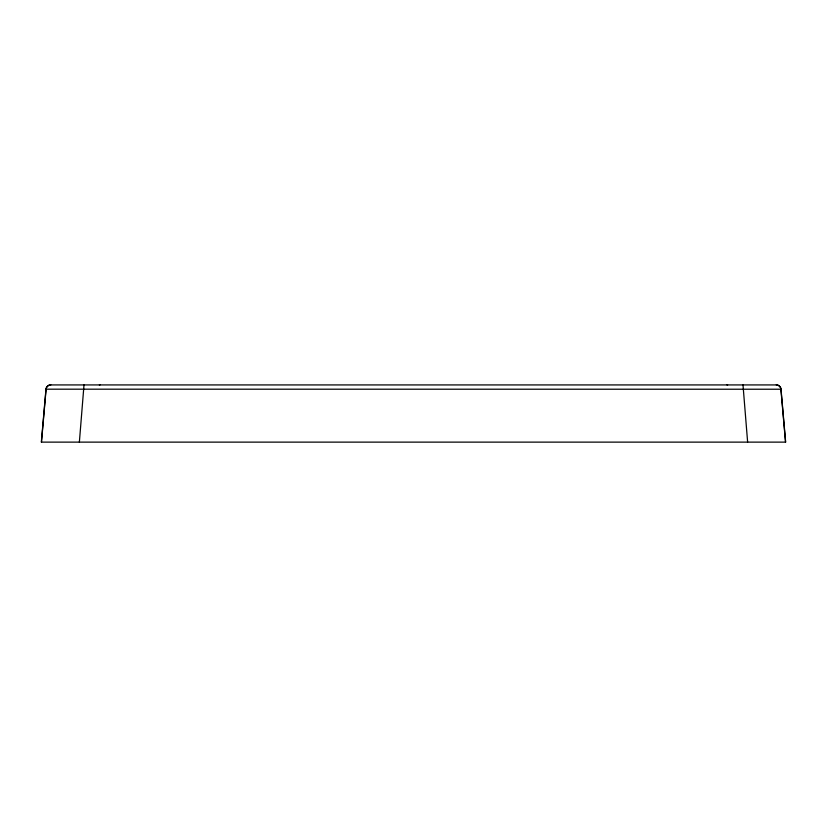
<?xml version="1.0" encoding="UTF-8"?>
<svg xmlns="http://www.w3.org/2000/svg" width="827" height="827" viewBox="0 0 827 827"><rect width="100%" height="100%" fill="white"/><g stroke="black" fill="none" stroke-linecap="round" stroke-linejoin="round"><path stroke-width="1.24" d="M41.474 442.125L46.095 389.228A4.786 4.776 -90 0 1 50.137 384.927A4.673 4.652 90 0 1 50.84 384.875A4.673 4.673 0 0 0 50.033 384.927A4.786 4.786 0 0 0 45.971 389.228L41.35 442.125L785.65 442.125L781.019 389.228A4.786 4.786 0 0 0 776.966 384.927A4.673 4.673 0 0 0 776.274 384.875A4.673 4.652 90 0 1 776.863 384.927A4.786 4.776 90 0 1 780.905 389.228L785.526 442.125M79.371 442.125L84.003 384.927M46.188 389.186L780.905 389.228M50.033 384.927L776.966 384.927M747.629 442.125L742.997 384.927M726.943 384.875A4.673 4.652 90 0 1 727.646 384.927M99.354 384.927A4.673 4.652 90 0 1 100.057 384.875"/></g></svg>
